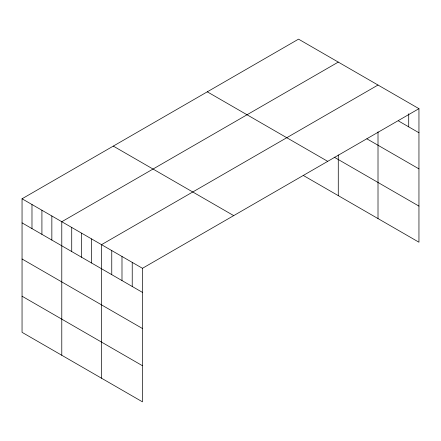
<?xml version="1.0" encoding="UTF-8"?>
<svg xmlns="http://www.w3.org/2000/svg" width="441" height="441" viewBox="0 0 441 441"><rect width="100%" height="100%" fill="white"/><g stroke="black" fill="none" stroke-linecap="round" stroke-linejoin="round"><path stroke-width="0.66" d="M418.95 108.673L142.465 268.299L142.465 401.85L22.05 332.327L22.05 198.781L298.535 39.15L418.95 108.673L418.95 242.219L303.21 175.397M338.275 62.093L61.784 221.724L61.784 355.27M378.009 85.036L101.524 244.661L101.524 378.213M398.482 120.944L418.95 132.763M366.906 138.838L418.95 168.886M334.184 157.161L418.95 206.101M207.298 91.827L327.707 161.351M113.293 146.103L233.702 215.621M22.05 198.781L142.465 268.299M22.05 222.87L142.465 292.389M22.05 258.988L142.465 328.512M22.05 296.209L142.465 365.727M408.713 113.778L408.713 126.854M378.009 131.87L378.009 218.582M338.275 154.951L338.275 195.644M132.228 262.389L132.228 286.479M121.992 256.48L121.992 280.57M111.76 250.571L111.76 274.66M91.59 238.928L91.59 263.018M81.657 233.19L81.657 257.279M71.723 227.457L71.723 251.546M51.851 215.985L51.851 240.075M41.917 210.252L41.917 234.342M31.984 204.514L31.984 228.603"/></g></svg>
